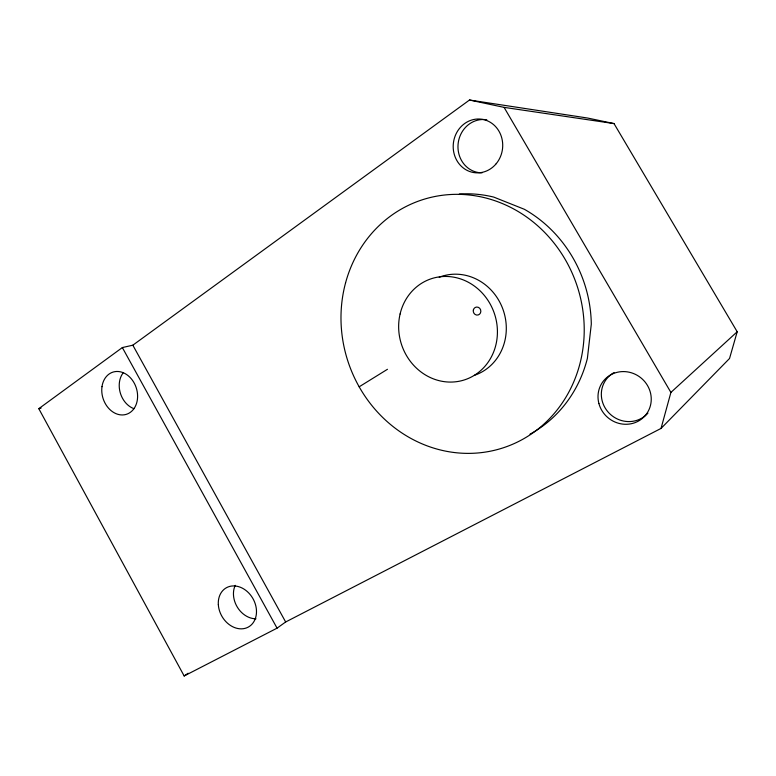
<?xml version="1.0" encoding="UTF-8"?>
<svg xmlns="http://www.w3.org/2000/svg" width="776" height="776" viewBox="0 0 776 776"><rect width="100%" height="100%" fill="white"/><g stroke="black" fill="none" stroke-linecap="round" stroke-linejoin="round"><path stroke-width="1.16" d="M661.036 428.43L670.9 392.433L737.2 331.759L614.01 123.588L587.607 118.039L469.499 100.026L132.832 345.194L122.346 347.561L38.8 408.671L184.164 675.974L277.061 628.162L285.655 621.983L661.036 428.43L729.537 358.483L737.2 331.759M184.164 675.974L188.141 673.219M359.172 386.807L387.457 369.289M38.8 408.671L41.128 408.03M469.499 100.026L504.08 107.369L614.01 123.588M504.08 107.369L670.9 392.433M132.832 345.194L285.655 621.983M122.346 347.561L277.061 628.162M255.973 618.792A22.029 17.625 60.2 0 1 237.456 607.346A22.029 17.625 60.2 0 1 235.235 585.346M459.353 194.019A127.788 118.66 71.9 0 1 493.691 197.075L524.363 209.287A127.788 118.66 71.9 0 1 591.302 324.174L587.393 358.328A127.788 118.66 71.9 0 1 530.018 434.162M482.051 172.825A26.694 24.512 -82.3 0 1 458.082 144.161A26.694 24.512 -82.3 0 1 486.824 119.824M439.226 277.216A52.118 48.141 71.7 0 1 503.003 309.469A52.118 48.141 71.7 0 1 474.408 375.312M647.921 413.142A26.83 25.598 38.3 0 1 607.686 411.552A26.83 25.598 38.3 0 1 614.058 372.587M133.957 408.68A21.67 17.208 72.2 0 1 123.103 372.916M218.328 604.649A22.523 17.867 60.3 0 0 248.097 627.192A22.523 17.867 60.3 0 0 245.74 590.303A22.523 17.867 60.3 0 0 218.328 604.649M345.572 282.852A130.446 120.629 71.8 0 0 492.45 450.759A130.446 120.629 71.8 0 0 549.786 237.96A130.446 120.629 71.8 0 0 345.572 282.852M598.917 403.568A27.111 25.841 38.9 0 0 643.459 417.41A27.111 25.841 38.9 0 0 631.499 372.82A27.111 25.841 38.9 0 0 598.917 403.568M101.996 386.671A22.155 17.431 72.1 0 0 125.984 414.442A22.155 17.431 72.1 0 0 131.066 378.513A22.155 17.431 72.1 0 0 101.996 386.671M496.204 163.707A26.976 24.735 -82.7 0 0 483.332 119.514A26.976 24.735 -82.7 0 0 454.329 154.569A26.976 24.735 -82.7 0 0 496.204 163.707M400.096 313.989A53.224 48.946 71.6 0 0 461.701 380.686A53.224 48.946 71.6 0 0 482.303 293.115A53.224 48.946 71.6 0 0 400.096 313.989M473.341 310.012A4.055 3.783 73.4 0 0 478.142 314.969A4.055 3.783 73.4 0 0 479.646 308.237A4.055 3.783 73.4 0 0 473.341 310.012"/></g></svg>
